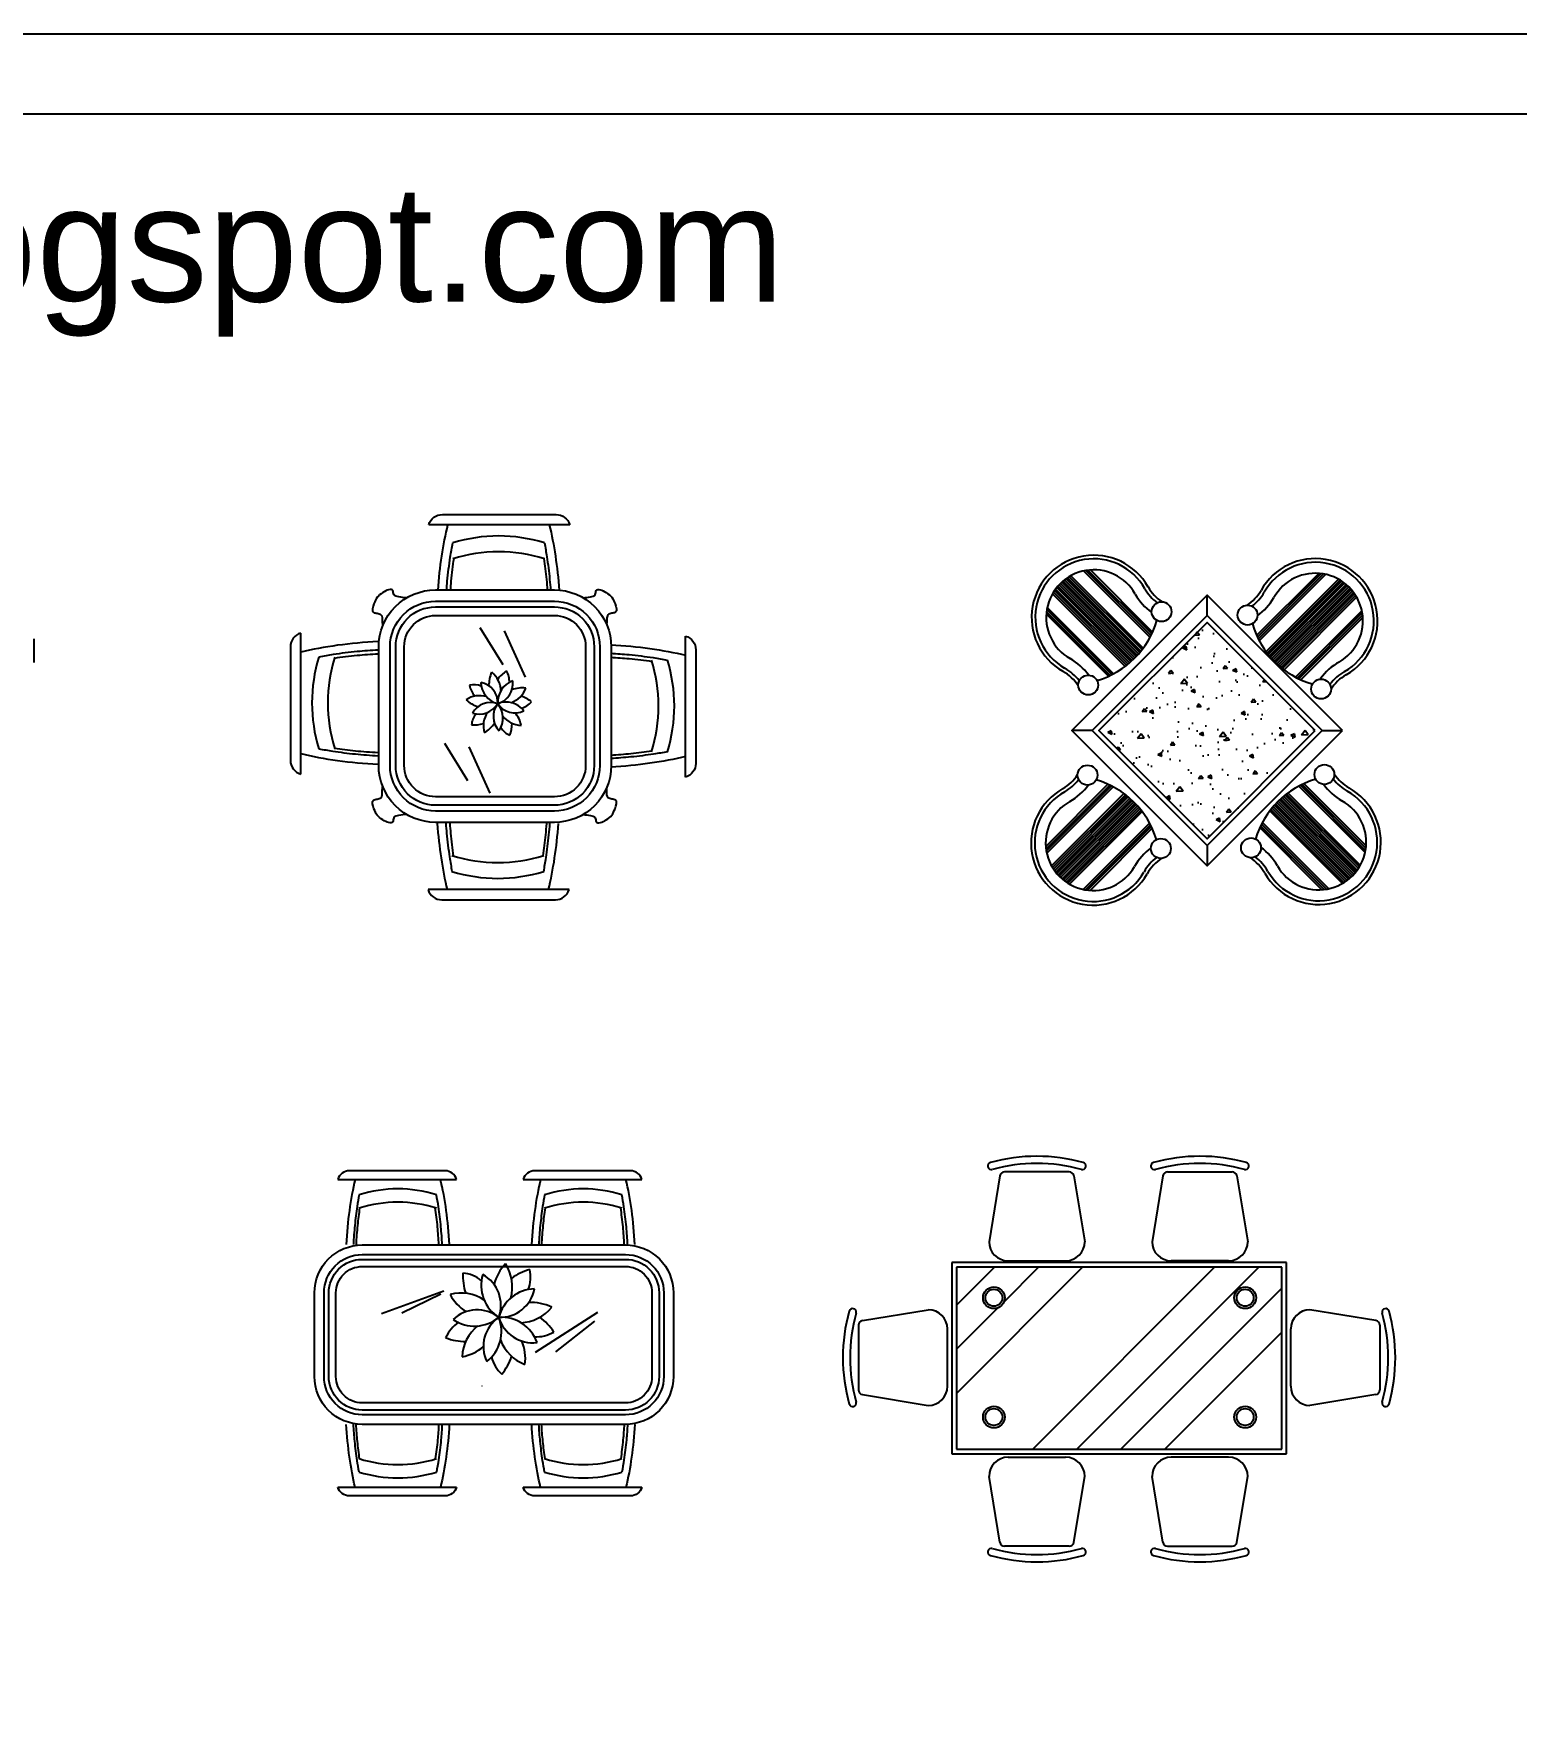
# Model space of a CAD drawing. Header units: inches. Extents: x 11.8 to 54.3, y 7.5 to 32.3.
# Drawn here: x 40.31 to 46.51, y 25.26 to 32.3 of the extents above; entities that cross this region are included whole.
import ezdxf

# ---------------------------------------------------------------- set-up
doc = ezdxf.new("R2010")
doc.units = ezdxf.units.IN
doc.header["$MEASUREMENT"] = 0
for name, color, linetype in [('02', 2, 'Continuous'), ('1', 1, 'Continuous'), ('8', 8, 'Continuous'), ('kadrbm', 4, 'Continuous')]:
    doc.layers.add(name, color=color, linetype=linetype)
doc.styles.add('bmmm', font='swissel.ttf')

# ---------------------------------------------------------------- blocks, each defined once
blk = doc.blocks.new('kadrbm')
at = {"layer": 'kadrbm', "color": 4}
blk.add_lwpolyline([(0, 0), (0, 24.7972), (21, 24.7972), (21, 0), (0, 0)], close=True, dxfattribs=at)
blk.add_lwpolyline([(20.6631, 0.3257), (20.6631, 24.4603), (0.3369, 24.4603), (0.3369, 0.3257), (20.6631, 0.3257)], dxfattribs=at)
at = {"layer": 'kadrbm', "color": 211, "true_color": 0xf674fb, "style": 'bmmm'}
blk.add_text('www.cad-libraries.blogspot.com', height=0.485134, dxfattribs=at).set_placement((0.5726, 23.6772))

msp = doc.modelspace()

# ---------------------------------------------------------------- hatches: boundary and pattern name
at = {"layer": '8'}
h = msp.add_hatch(dxfattribs=at)
h.set_pattern_fill('AR-CONC,_O', color=256, scale=0.001, angle=135)
h.set_pattern_definition([(185, (66.47294, 27.1355), (-0.1175534, 0.1400947), [0.01905, -0.20955]), (130, (66.47294, 27.1355), (-0.110177, -0.1600179), [0.01524, -0.16764]), (235.451, (66.46315, 27.14718), (-0.2277302, -0.0199222), [0.01619, -0.17809]), (181.1842, (66.43702, 27.09958), (-0.1619534, 0.2214102), [0.028575, -0.314325]), (231.6356, (66.42353, 27.11803), (-0.3428264, -0.007086), [0.024285, -0.267135]), (126.184, (66.43702, 27.09958), (-0.3428264, -0.0070856), [0.02286, -0.25146]), (156, (66.42804, 27.12652), (-0.0348953, 0.1795206), [0.01905, -0.20955]), (101, (66.42804, 27.12652), (-0.1739412, -0.08654), [0.01524, -0.16764]), (206.4514, (66.42514, 27.14148), (-0.2088365, 0.09298), [0.01619, -0.17809]), (172.5, (66.472945, 27.1355), (-0.06197341, -0.05760547), [0, -0.165608, 0, -0.17018, 0, -0.168275]), (142.5, (66.472945, 27.1355), (-0.118087, -0.02358973), [0, -0.097028, 0, -0.161798, 0, -0.064135]), (102.5, (66.513, 27.09545), (-0.0918262, 0.09992786), [0, -0.0635, 0, -0.19812, 0, -0.26289]), (92.5, (66.53096, 27.07749), (-0.1227224, 0.0867639), [0, -0.08255, 0, -0.131572, 0, -0.18669])])
h.paths.add_polyline_path([(45.2149, 28.9323), (45.6674, 29.3848), (45.2149, 29.8374), (44.7623, 29.3848)])

# ---------------------------------------------------------------- linework, layer by layer
at = {"layer": '02'}
for p, q in [((42.5508, 30.2455), (41.9615, 30.2455)), ((44.9183, 29.6943), (44.6075, 30.005)), ((44.9235, 29.6999), (44.6133, 30.0101)), ((44.9286, 29.7056), (44.6193, 30.0149)), ((44.9336, 29.7114), (44.6255, 30.0196)), ((44.9384, 29.7174), (44.6319, 30.024)), ((44.9432, 29.7235), (44.6385, 30.0282)), ((44.9478, 29.7296), (44.6453, 30.0321)), ((44.9762, 29.7748), (44.6988, 30.0523)), ((44.9799, 29.7819), (44.7078, 30.0541)), ((44.9835, 29.7892), (44.7172, 30.0554)), ((44.9869, 29.7966), (44.7271, 30.0564)), ((45.4223, 29.7824), (45.6822, 30.0422)), ((45.4258, 29.775), (45.692, 30.0412)), ((45.4293, 29.7677), (45.7014, 30.0398)), ((45.433, 29.7606), (45.7105, 30.0381)), ((45.4614, 29.7154), (45.7639, 30.0179)), ((45.4661, 29.7092), (45.7708, 30.0139)), ((45.4708, 29.7032), (45.7774, 30.0098)), ((45.4757, 29.6972), (45.7838, 30.0053)), ((44.8726, 29.6534), (44.569, 29.957)), ((44.8787, 29.6581), (44.5731, 29.9638)), ((44.8847, 29.663), (44.5773, 29.9703)), ((44.8906, 29.6679), (44.5818, 29.9766)), ((44.8963, 29.673), (44.5866, 29.9827)), ((44.902, 29.6781), (44.5915, 29.9886)), ((44.9075, 29.6834), (44.5966, 29.9943)), ((44.913, 29.6888), (44.602, 29.9998)), ((45.2149, 29.8656), (45.2149, 29.9505)), ((45.4807, 29.6914), (45.79, 30.0007)), ((45.4858, 29.6857), (45.796, 29.9959)), ((45.491, 29.6801), (45.8017, 29.9908)), ((45.4963, 29.6746), (45.8073, 29.9855)), ((45.5017, 29.6692), (45.8126, 29.9801)), ((45.5073, 29.6639), (45.8178, 29.9744)), ((45.5129, 29.6587), (45.8227, 29.9685)), ((45.5187, 29.6537), (45.8274, 29.9624)), ((45.5246, 29.6487), (45.8319, 29.9561)), ((45.5306, 29.6439), (45.8362, 29.9496)), ((45.5367, 29.6392), (45.8402, 29.9428)), ((44.8027, 29.6119), (44.5431, 29.8715)), ((44.81, 29.6154), (44.544, 29.8814)), ((44.8173, 29.6189), (44.5454, 29.8908)), ((44.8244, 29.6226), (44.5471, 29.8999)), ((45.5848, 29.6084), (45.8621, 29.8857)), ((45.592, 29.6047), (45.8639, 29.8766)), ((45.5992, 29.6011), (45.8652, 29.8672)), ((41.4261, 29.2031), (41.4261, 29.7924)), ((42.1745, 29.8165), (42.2712, 29.6615)), ((42.2765, 29.8019), (42.3642, 29.6086)), ((45.6066, 29.5977), (45.8661, 29.8573)), ((40.3099, 29.7689), (40.3099, 29.6698)), ((43.035, 29.1905), (43.035, 29.7798)), ((44.7341, 29.3848), (44.6492, 29.3848)), ((45.6957, 29.3848), (45.7806, 29.3848)), ((42.0271, 29.3316), (42.1238, 29.1767)), ((42.1291, 29.317), (42.2168, 29.1238)), ((44.8006, 29.1607), (44.5408, 28.9008)), ((45.6128, 29.1599), (45.879, 28.8936)), ((45.6202, 29.1633), (45.88, 28.9035)), ((44.808, 29.1572), (44.5418, 28.891)), ((44.8153, 29.1537), (44.5432, 28.8816)), ((44.8224, 29.15), (44.5449, 28.8725)), ((44.8676, 29.1216), (44.5651, 28.8191)), ((44.8738, 29.1169), (44.569, 28.8122)), ((44.8798, 29.1122), (44.5732, 28.8056)), ((44.8858, 29.1073), (44.5777, 28.7992)), ((44.8916, 29.1023), (44.5823, 28.793)), ((44.8973, 29.0972), (44.5871, 28.787)), ((44.9029, 29.092), (44.5922, 28.7813)), ((45.5124, 29.0894), (45.8234, 28.7784)), ((45.5179, 29.0947), (45.8286, 28.7839)), ((45.5235, 29.0999), (45.8337, 28.7897)), ((45.5292, 29.105), (45.8385, 28.7957)), ((45.535, 29.11), (45.8432, 28.8018)), ((45.541, 29.1148), (45.8476, 28.8083)), ((45.5471, 29.1196), (45.8518, 28.8149)), ((45.5532, 29.1242), (45.8557, 28.8217)), ((45.5984, 29.1526), (45.8759, 28.8752)), ((45.6055, 29.1563), (45.8777, 28.8842)), ((44.9084, 29.0867), (44.5974, 28.7757)), ((44.9138, 29.0813), (44.6029, 28.7704)), ((44.9191, 29.0757), (44.6086, 28.7652)), ((44.9243, 29.0701), (44.6145, 28.7603)), ((44.9293, 29.0643), (44.6206, 28.7556)), ((44.9342, 29.0584), (44.6269, 28.7511)), ((44.9391, 29.0524), (44.6334, 28.7468)), ((44.9438, 29.0463), (44.6402, 28.7428)), ((45.477, 29.049), (45.7806, 28.7454)), ((45.4817, 29.0551), (45.7874, 28.7495)), ((45.4866, 29.0611), (45.7939, 28.7537)), ((45.4915, 29.067), (45.8002, 28.7582)), ((45.4966, 29.0727), (45.8063, 28.763)), ((45.5017, 29.0784), (45.8122, 28.7679)), ((45.507, 29.0839), (45.8179, 28.773)), ((44.9746, 28.9981), (44.6973, 28.7209)), ((44.9783, 28.991), (44.7064, 28.7191)), ((44.9819, 28.9838), (44.7158, 28.7178)), ((44.9853, 28.9764), (44.7257, 28.7168)), ((45.4355, 28.9791), (45.6951, 28.7195)), ((45.439, 28.9864), (45.705, 28.7204)), ((45.4425, 28.9937), (45.7145, 28.7218)), ((45.4462, 29.0008), (45.7235, 28.7235)), ((45.2149, 28.904), (45.2149, 28.8191)), ((42.5478, 28.7202), (41.9585, 28.7202)), ((44.6387, 27.5399), (44.3685, 27.5399)), ((45.05, 27.5399), (45.3201, 27.5399)), ((41.5815, 27.5083), (42.0776, 27.5083)), ((42.3566, 27.5083), (42.8526, 27.5083)), ((44.3488, 27.5232), (44.3036, 27.2481)), ((44.6584, 27.5232), (44.7036, 27.2481)), ((45.0302, 27.5232), (44.9851, 27.2481)), ((45.3399, 27.5232), (45.3851, 27.2481)), ((44.1474, 27.161), (44.1474, 26.361)), ((45.5474, 27.161), (44.1474, 27.161)), ((44.1674, 26.9822), (44.3262, 27.141)), ((44.1674, 27.141), (44.1674, 26.381)), ((44.1674, 26.614), (44.6944, 27.141)), ((45.5274, 27.141), (44.1674, 27.141)), ((44.3663, 26.997), (44.5103, 27.141)), ((44.3836, 27.1681), (44.6236, 27.1681)), ((44.4867, 26.381), (45.2467, 27.141)), ((44.6708, 26.381), (45.4308, 27.141)), ((45.3051, 27.1681), (45.0651, 27.1681)), ((45.5274, 26.381), (45.5274, 27.141)), ((45.5474, 26.361), (45.5474, 27.161)), ((42.1838, 27.0817), (42.1852, 27.0817)), ((44.8549, 26.381), (45.5274, 27.0535)), ((42.0245, 27.0413), (41.7636, 26.9465)), ((42.0122, 27.0284), (41.8495, 26.9496)), ((42.6666, 26.9518), (42.4058, 26.7842)), ((42.6544, 26.9159), (42.4917, 26.7873)), ((43.7747, 26.9184), (44.0497, 26.9636)), ((44.1674, 26.7981), (44.3405, 26.9712)), ((45.9202, 26.9184), (45.6451, 26.9636)), ((43.7579, 26.8986), (43.7579, 26.6285)), ((44.1297, 26.6436), (44.1297, 26.8836)), ((45.039, 26.381), (45.5274, 26.8694)), ((45.5651, 26.6436), (45.5651, 26.8836)), ((45.9369, 26.8986), (45.9369, 26.6285)), ((42.1838, 26.6461), (42.1852, 26.6461)), ((43.7747, 26.6087), (44.0497, 26.5636)), ((45.9202, 26.6087), (45.6451, 26.5636)), ((44.1474, 26.361), (45.5474, 26.361)), ((44.1674, 26.381), (45.5274, 26.381)), ((44.3836, 26.3469), (44.6236, 26.3469)), ((45.3051, 26.3469), (45.0651, 26.3469)), ((41.5815, 26.2212), (42.0776, 26.2212)), ((42.3566, 26.2212), (42.8526, 26.2212)), ((44.3488, 25.9918), (44.3036, 26.2669)), ((44.6584, 25.9918), (44.7036, 26.2669)), ((45.0302, 25.9918), (44.9851, 26.2669)), ((45.3399, 25.9918), (45.3851, 26.2669)), ((44.6387, 25.9751), (44.3685, 25.9751)), ((45.05, 25.9751), (45.3201, 25.9751))]:
    msp.add_line(p, q, dxfattribs=at)
for points in [[(41.9615, 30.2455, -0.333667), (42.0186, 30.2883), (42.4938, 30.2883, -0.333667), (42.5508, 30.2455)], [(41.4261, 29.7924, 0.333667), (41.3833, 29.7354), (41.3833, 29.2602, 0.333667), (41.4261, 29.2031)], [(43.035, 29.7798, -0.333667), (43.0778, 29.7227), (43.0778, 29.2475, -0.333667), (43.035, 29.1905)], [(41.9585, 28.7202, 0.333667), (42.0155, 28.6774), (42.4907, 28.6774, 0.333667), (42.5478, 28.7202)], [(42.0776, 27.5083, 0.333667), (42.0295, 27.5444), (41.6295, 27.5444, 0.333667), (41.5815, 27.5083)], [(42.8526, 27.5083, 0.333667), (42.8046, 27.5444), (42.4046, 27.5444, 0.333667), (42.3566, 27.5083)], [(42.0776, 26.2212, -0.333667), (42.0295, 26.1851), (41.6295, 26.1851, -0.333667), (41.5815, 26.2212)], [(42.8526, 26.2212, -0.333667), (42.8046, 26.1851), (42.4046, 26.1851, -0.333667), (42.3566, 26.2212)]]:
    msp.add_lwpolyline(points, format="xyb", dxfattribs=at)
for points in [[(41.7521, 29.2387), (41.7521, 29.7355, -0.414214), (41.9897, 29.9731), (42.4865, 29.9731, -0.414214), (42.7241, 29.7355), (42.7241, 29.2387, -0.414214), (42.4865, 29.0011), (41.9897, 29.0011, -0.414214)], [(41.7996, 29.2387), (41.7996, 29.7355, -0.414214), (41.9897, 29.9256), (42.4865, 29.9256, -0.414214), (42.6766, 29.7355), (42.6766, 29.2387, -0.414214), (42.4865, 29.0486), (41.9897, 29.0486, -0.414214)], [(41.8234, 29.2387), (41.8234, 29.7355, -0.414214), (41.9897, 29.9018), (42.4865, 29.9018, -0.414214), (42.6528, 29.7355), (42.6528, 29.2387, -0.414214), (42.4865, 29.0724), (41.9897, 29.0724, -0.414214)], [(41.859, 29.2387), (41.859, 29.7355, -0.414214), (41.9897, 29.8662), (42.4865, 29.8662, -0.414214), (42.6172, 29.7355), (42.6172, 29.2387, -0.414214), (42.4865, 29.108), (41.9897, 29.108, -0.414214)], [(41.6835, 27.2343), (42.784, 27.2343, -0.414214), (42.984, 27.0343), (42.984, 26.6843, -0.414214), (42.784, 26.4843), (41.6835, 26.4843, -0.414214), (41.4835, 26.6843), (41.4835, 27.0343, -0.414214)], [(41.6835, 27.1943), (42.784, 27.1943, -0.414214), (42.944, 27.0343), (42.944, 26.6843, -0.414214), (42.784, 26.5243), (41.6835, 26.5243, -0.414214), (41.5235, 26.6843), (41.5235, 27.0343, -0.414214)], [(41.6835, 27.1743), (42.784, 27.1743, -0.414214), (42.924, 27.0343), (42.924, 26.6843, -0.414214), (42.784, 26.5443), (41.6835, 26.5443, -0.414214), (41.5435, 26.6843), (41.5435, 27.0343, -0.414214)], [(41.6835, 27.1443), (42.784, 27.1443, -0.414214), (42.894, 27.0343), (42.894, 26.6843, -0.414214), (42.784, 26.5743), (41.6835, 26.5743, -0.414214), (41.5735, 26.6843), (41.5735, 27.0343, -0.414214)]]:
    msp.add_lwpolyline(points, format="xyb", close=True, dxfattribs=at)
for points in [[(45.7806, 29.3848), (45.2149, 29.9505), (44.6492, 29.3848), (45.2149, 28.8191)], [(45.6957, 29.3848), (45.2149, 29.8656), (44.7341, 29.3848), (45.2149, 28.904)], [(45.6674, 29.3848), (45.2149, 29.8374), (44.7623, 29.3848), (45.2149, 28.9323)]]:
    msp.add_lwpolyline(points, close=True, dxfattribs=at)
for centre, radius in [((45.0249, 29.8819), 0.0415), ((45.3843, 29.8677), 0.0415), ((44.7182, 29.5752), 0.0415), ((45.6918, 29.5586), 0.0415), ((44.7153, 29.1987), 0.0415), ((45.7055, 29.2013), 0.0415), ((45.022, 28.892), 0.0415), ((45.3988, 28.8946), 0.0415), ((44.324, 27.0135), 0.0454), ((44.324, 27.0135), 0.0354), ((45.3744, 27.0135), 0.0454), ((45.3744, 27.0135), 0.0354), ((44.324, 26.515), 0.0454), ((45.3744, 26.515), 0.0454), ((44.324, 26.515), 0.0354), ((45.3744, 26.515), 0.0354)]:
    msp.add_circle(centre, radius, dxfattribs=at)
for centre, radius, start, end in [((42.2533, 29.5535), 0.6451, 72.70335, 107.29665), ((42.2533, 29.4871), 0.6451, 72.70335, 107.29665), ((44.7415, 29.8581), 0.26, 29.18806, 240.15315), ((44.7415, 29.8581), 0.2447, 29.18806, 240.15315), ((45.6678, 29.8439), 0.26, 299.84685, 150.81194), ((45.6678, 29.8439), 0.2447, 299.84685, 150.81194), ((44.7415, 29.8581), 0.1988, 29.27515, 240.15054), ((45.6678, 29.8439), 0.1988, 299.84946, 150.72485), ((45.1272, 30.0772), 0.2447, 209.85943, 234.06748), ((45.1272, 30.0772), 0.1988, 210.10154, 232.65716), ((45.1272, 30.0772), 0.1835, 210.10154, 236.9513), ((45.2821, 30.0629), 0.1835, 303.0487, 329.89846), ((45.2821, 30.0629), 0.1988, 307.34284, 329.89846), ((45.2821, 30.0629), 0.2447, 305.93252, 330.14057), ((44.6501, 29.9484), 0.3695, 286.51583, 343.83175), ((45.7592, 29.9342), 0.3695, 196.16825, 253.48417), ((42.1181, 29.5007), 0.6451, 162.70335, 197.29665), ((42.1845, 29.5007), 0.6451, 162.70335, 197.29665), ((42.2767, 29.488), 0.6451, 342.70335, 17.29665), ((42.3431, 29.488), 0.6451, 342.70335, 17.29665), ((44.5224, 29.4724), 0.2447, 36.10548, 60.6071), ((45.8868, 29.4582), 0.2447, 119.3929, 143.89452), ((42.2736, 29.5891), 0.0947, 181.77608, 255.51587), ((42.1627, 29.5004), 0.0873, 358.04468, 79.24727), ((42.3246, 29.58), 0.1114, 154.1301, 184.49315), ((42.1606, 29.5482), 0.1027, 2.1324, 51.60129), ((42.3444, 29.5033), 0.0947, 109.77608, 183.51587), ((42.3623, 29.5184), 0.1385, 123.21051, 144.35141), ((42.2258, 29.5813), 0.0873, 286.04468, 7.24727), ((42.212, 29.5908), 0.0863, 356.50863, 30.24757), ((44.5224, 29.4724), 0.1835, 32.67479, 60.70928), ((44.5224, 29.4724), 0.1988, 37.26111, 60.70928), ((45.8868, 29.4582), 0.1988, 119.29072, 142.73889), ((45.8868, 29.4582), 0.1835, 119.29072, 147.32521), ((42.1741, 29.4282), 0.1027, 74.1324, 123.6013), ((42.1944, 29.594), 0.1114, 226.1301, 256.49315), ((42.1494, 29.4902), 0.0863, 68.50863, 102.24757), ((42.2647, 29.6108), 0.1385, 195.21052, 216.35141), ((42.2706, 29.598), 0.1027, 290.1324, 339.6013), ((42.3516, 29.4519), 0.1114, 82.1301, 112.49315), ((42.3046, 29.397), 0.1385, 51.21052, 72.35141), ((42.2258, 29.3996), 0.0863, 140.50863, 174.24757), ((42.2201, 29.4154), 0.0873, 70.04468, 151.24727), ((42.1701, 29.5483), 0.0947, 253.77608, 327.51587), ((42.2923, 29.4039), 0.1027, 146.1324, 195.60129), ((42.3187, 29.4438), 0.0873, 142.04468, 223.24727), ((42.2846, 29.4094), 0.0947, 37.77608, 111.51587), ((42.3222, 29.5463), 0.0873, 214.04468, 295.24727), ((42.1769, 29.4372), 0.0947, 325.77608, 39.51587), ((42.352, 29.5089), 0.1027, 218.1324, 267.60129), ((42.238, 29.3867), 0.1114, 10.1301, 40.49315), ((42.327, 29.5624), 0.0863, 284.50863, 318.24757), ((42.1467, 29.5466), 0.1385, 267.21052, 288.35141), ((42.1409, 29.4745), 0.1114, 298.1301, 328.49315), ((42.3355, 29.4442), 0.0863, 212.50863, 246.24757), ((42.1713, 29.4144), 0.1385, 339.21051, 0.35141), ((44.5201, 29.3009), 0.1835, 300.10154, 326.9513), ((44.5201, 29.3009), 0.1988, 300.10154, 322.65716), ((44.6488, 28.8238), 0.3695, 16.51583, 73.83175), ((45.772, 28.8265), 0.3695, 106.16825, 163.48417), ((45.9008, 29.3036), 0.2447, 215.93252, 240.14057), ((45.9008, 29.3036), 0.1988, 217.34284, 239.89846), ((45.9008, 29.3036), 0.1835, 213.0487, 239.89846), ((44.7391, 28.9152), 0.26, 119.18806, 330.15315), ((44.7391, 28.9152), 0.2447, 119.18806, 330.15315), ((44.7391, 28.9152), 0.1988, 119.27515, 330.15054), ((44.5201, 29.3009), 0.2447, 299.85943, 324.06748), ((45.6817, 28.9179), 0.26, 209.84685, 60.81194), ((45.6817, 28.9179), 0.2447, 209.84685, 60.81194), ((45.6817, 28.9179), 0.1988, 209.84946, 60.72485), ((45.1248, 28.6962), 0.2447, 126.10548, 150.6071), ((45.296, 28.6988), 0.2447, 29.3929, 53.89452), ((42.2502, 29.4786), 0.6451, 252.70335, 287.29665), ((45.1248, 28.6962), 0.1988, 127.26111, 150.70928), ((45.1248, 28.6962), 0.1835, 122.67479, 150.70928), ((45.296, 28.6988), 0.1835, 29.29072, 57.32521), ((45.296, 28.6988), 0.1988, 29.29072, 52.73889), ((42.2502, 29.4122), 0.6451, 252.70335, 287.29665), ((44.3136, 27.5643), 0.015, 105.49005, 284.28424), ((44.5036, 26.881), 0.7243, 74.47014, 105.57697), ((44.5036, 26.8813), 0.6939, 74.43245, 105.56755), ((44.3685, 27.5199), 0.02, 90, 170.67171), ((44.6387, 27.5199), 0.02, 9.32829, 90), ((44.6935, 27.5643), 0.015, 255.71576, 74.50995), ((44.9951, 27.5643), 0.015, 105.49005, 284.28424), ((45.185, 26.881), 0.7243, 74.42303, 105.52986), ((45.1851, 26.8813), 0.6939, 74.43245, 105.56755), ((45.05, 27.5199), 0.02, 90, 170.67171), ((45.3201, 27.5199), 0.02, 9.32829, 90), ((45.375, 27.5643), 0.015, 255.71576, 74.50995), ((41.832, 26.9259), 0.543, 72.70335, 107.29665), ((42.6071, 26.9259), 0.543, 72.70335, 107.29665), ((41.832, 26.87), 0.543, 72.70335, 107.29665), ((42.6071, 26.87), 0.543, 72.70335, 107.29665), ((44.3836, 27.2481), 0.08, 180, 270), ((44.6236, 27.2481), 0.08, 270, 0), ((45.0651, 27.2481), 0.08, 180, 270), ((45.3051, 27.2481), 0.08, 270, 0), ((44.4168, 26.7636), 0.7243, 164.47014, 195.57697), ((43.7335, 26.9535), 0.015, 345.71576, 164.50995), ((44.4165, 26.7636), 0.6939, 164.43245, 195.56755), ((43.7779, 26.8986), 0.02, 99.32829, 180), ((44.0497, 26.8836), 0.08, 0, 90), ((45.6451, 26.8836), 0.08, 90, 180), ((45.9169, 26.8986), 0.02, 0, 80.67171), ((45.9614, 26.9535), 0.015, 15.49005, 194.28424), ((45.2783, 26.7636), 0.6939, 344.43245, 15.56755), ((45.278, 26.7636), 0.7243, 344.42303, 15.52986), ((43.7779, 26.6285), 0.02, 180, 260.67171), ((44.0497, 26.6436), 0.08, 270, 0), ((45.6451, 26.6436), 0.08, 180, 270), ((45.9169, 26.6285), 0.02, 279.32829, 0), ((43.7335, 26.5736), 0.015, 195.49005, 14.28424), ((45.9614, 26.5736), 0.015, 165.71576, 344.50995), ((41.832, 26.8595), 0.543, 252.70335, 287.29665), ((42.6071, 26.8595), 0.543, 252.70335, 287.29665), ((44.3836, 26.2669), 0.08, 90, 180), ((44.6236, 26.2669), 0.08, 0, 90), ((45.0651, 26.2669), 0.08, 90, 180), ((45.3051, 26.2669), 0.08, 0, 90), ((41.832, 26.8036), 0.543, 252.70335, 287.29665), ((42.6071, 26.8036), 0.543, 252.70335, 287.29665), ((44.3685, 25.9951), 0.02, 189.32829, 270), ((44.6387, 25.9951), 0.02, 270, 350.67171), ((45.05, 25.9951), 0.02, 189.32829, 270), ((45.3201, 25.9951), 0.02, 270, 350.67171), ((44.3136, 25.9506), 0.015, 75.71576, 254.50995), ((44.5036, 26.634), 0.7243, 254.42303, 285.52986), ((44.5036, 26.6336), 0.6939, 254.43245, 285.56755), ((44.6935, 25.9506), 0.015, 285.49005, 104.28424), ((44.9951, 25.9506), 0.015, 75.71576, 254.50995), ((45.185, 26.634), 0.7243, 254.47014, 285.57697), ((45.1851, 26.6336), 0.6939, 254.43245, 285.56755), ((45.375, 25.9506), 0.015, 285.49005, 104.28424)]:
    msp.add_arc(centre, radius, start, end, dxfattribs=at)
at = {"layer": '02', "extrusion": (0, 0, -1)}
for centre, major_axis, start_param, end_param in [((42.2533, 29.8138), (0, 0.7505), 4.923784, 5.325251), ((42.2533, 29.8138), (0, 0.7505), 0.957934, 1.359402), ((42.6033, 29.488), (-0.7505, 0), 1.730141, 2.183659), ((42.6033, 29.488), (-0.7505, 0), 4.099527, 4.553045), ((41.832, 26.5846), (0, 0.6317), 4.099527, 4.553045), ((41.832, 26.5846), (0, 0.6317), 1.730141, 2.183659), ((42.6071, 26.5846), (0, 0.6317), 4.099527, 4.553045), ((42.6071, 26.5846), (0, 0.6317), 1.730141, 2.183659)]:
    msp.add_ellipse(centre, major_axis=major_axis, ratio=0.345133, start_param=start_param, end_param=end_param, dxfattribs=at)
at = {"layer": '02'}
for centre, major_axis, start_param, end_param in [((41.8578, 29.5007), (0.7505, 0), 7.99879, 8.466844), ((41.8578, 29.5007), (0.7505, 0), 4.099527, 4.56758), ((42.2502, 29.1519), (0, 0.7505), 1.779562, 2.183659), ((42.2502, 29.1519), (0, 0.7505), 4.099527, 4.503623), ((41.832, 27.145), (0, -0.6317), 4.099527, 4.56758), ((41.832, 27.145), (0, -0.6317), 7.99879, 8.466844), ((42.6071, 27.145), (0, -0.6317), 4.099527, 4.56758), ((42.6071, 27.145), (0, -0.6317), 7.99879, 8.466844)]:
    msp.add_ellipse(centre, major_axis=major_axis, ratio=0.345133, start_param=start_param, end_param=end_param, dxfattribs=at)
for points, knots in [([(42.0358, 29.9712), (42.0367, 29.9841), (42.0378, 29.997), (42.0423, 30.0437), (42.0464, 30.0771), (42.0543, 30.1298), (42.0577, 30.1499), (42.0615, 30.1695)], [8.0690291, 8.0690291, 8.0690291, 8.0690291, 8.1227425, 8.1227425, 8.2664644, 8.2664644, 8.3579144, 8.3579144, 8.3579144, 8.3579144]), ([(42.4451, 30.1695), (42.4487, 30.1507), (42.452, 30.1315), (42.4596, 30.0811), (42.4636, 30.0494), (42.4683, 30.002), (42.4696, 29.9867), (42.4708, 29.9712)], [4.2084563, 4.2084563, 4.2084563, 4.2084563, 4.2962292, 4.2962292, 4.433179, 4.433179, 4.4973415, 4.4973415, 4.4973415, 4.4973415]), ([(42.0524, 29.9712), (42.0534, 29.9841), (42.0544, 29.997), (42.0587, 30.0422), (42.0626, 30.074), (42.0672, 30.1048)], [8.0690291, 8.0690291, 8.0690291, 8.0690291, 8.1227425, 8.1227425, 8.2598231, 8.2598231, 8.2598231, 8.2598231]), ([(42.4429, 30.1038), (42.447, 30.0756), (42.4506, 30.0466), (42.455, 30.002), (42.4563, 29.9867), (42.4575, 29.9712)], [4.3081151, 4.3081151, 4.3081151, 4.3081151, 4.433179, 4.433179, 4.4973415, 4.4973415, 4.4973415, 4.4973415]), ([(41.8677, 29.9394), (41.8576, 29.9405), (41.8393, 29.943), (41.8119, 29.9488), (41.8143, 29.9847), (41.7539, 29.9578), (41.736, 29.9299), (41.7196, 29.8773), (41.7462, 29.8759), (41.7679, 29.8699), (41.7657, 29.8447), (41.7678, 29.8288), (41.7689, 29.8232)], [26.596612, 26.596612, 26.596612, 26.596612, 52.771329, 71.894905, 86.117928, 121.954734, 172.04851, 202.476174, 216.691855, 230.01003, 254.635643, 268.767944, 268.767944, 268.767944, 268.767944]), ([(42.6079, 29.9398), (42.6171, 29.9408), (42.6345, 29.9433), (42.6605, 29.9488), (42.6581, 29.9847), (42.7186, 29.9578), (42.7365, 29.9299), (42.7529, 29.8773), (42.7263, 29.8759), (42.7046, 29.8699), (42.7065, 29.8473), (42.7052, 29.8332), (42.7047, 29.8296)], [29.290825, 29.290825, 29.290825, 29.290825, 52.771329, 71.894905, 86.117928, 121.954734, 172.04851, 202.476174, 216.691855, 230.01003, 254.635643, 263.419397, 263.419397, 263.419397, 263.419397]), ([(41.7495, 29.7213), (41.72, 29.7198), (41.6907, 29.7176), (41.6279, 29.7117), (41.5946, 29.7076), (41.5418, 29.6996), (41.5217, 29.6962), (41.5021, 29.6925)], [8.0012444, 8.0012444, 8.0012444, 8.0012444, 8.1227425, 8.1227425, 8.2664644, 8.2664644, 8.3579144, 8.3579144, 8.3579144, 8.3579144]), ([(41.7495, 29.7047), (41.72, 29.7032), (41.6907, 29.701), (41.6295, 29.6952), (41.5976, 29.6913), (41.5668, 29.6868)], [8.0012444, 8.0012444, 8.0012444, 8.0012444, 8.1227425, 8.1227425, 8.2598231, 8.2598231, 8.2598231, 8.2598231]), ([(42.7224, 29.7081), (42.7483, 29.7066), (42.7739, 29.7047), (42.8332, 29.699), (42.8666, 29.695), (42.9194, 29.687), (42.9395, 29.6836), (42.959, 29.6798)], [8.0160361, 8.0160361, 8.0160361, 8.0160361, 8.1227425, 8.1227425, 8.2664644, 8.2664644, 8.3579144, 8.3579144, 8.3579144, 8.3579144]), ([(42.7224, 29.6915), (42.7483, 29.69), (42.7739, 29.6881), (42.8317, 29.6826), (42.8635, 29.6787), (42.8944, 29.6741)], [8.0160361, 8.0160361, 8.0160361, 8.0160361, 8.1227425, 8.1227425, 8.2598231, 8.2598231, 8.2598231, 8.2598231]), ([(41.5021, 29.3088), (41.5209, 29.3053), (41.5402, 29.302), (41.5905, 29.2943), (41.6222, 29.2903), (41.6857, 29.284), (41.7174, 29.2817), (41.7495, 29.28)], [4.2084563, 4.2084563, 4.2084563, 4.2084563, 4.2962292, 4.2962292, 4.433179, 4.433179, 4.5651263, 4.5651263, 4.5651263, 4.5651263]), ([(41.5678, 29.3111), (41.596, 29.3069), (41.625, 29.3033), (41.6857, 29.2973), (41.7174, 29.295), (41.7495, 29.2933)], [4.3081151, 4.3081151, 4.3081151, 4.3081151, 4.433179, 4.433179, 4.5651263, 4.5651263, 4.5651263, 4.5651263]), ([(42.8933, 29.2984), (42.8651, 29.2943), (42.8362, 29.2907), (42.779, 29.2851), (42.7508, 29.2829), (42.7224, 29.2813)], [4.3081151, 4.3081151, 4.3081151, 4.3081151, 4.433179, 4.433179, 4.5503345, 4.5503345, 4.5503345, 4.5503345]), ([(42.959, 29.2962), (42.9402, 29.2926), (42.921, 29.2894), (42.8706, 29.2817), (42.839, 29.2777), (42.779, 29.2718), (42.7508, 29.2696), (42.7224, 29.268)], [4.2084563, 4.2084563, 4.2084563, 4.2084563, 4.2962292, 4.2962292, 4.433179, 4.433179, 4.5503345, 4.5503345, 4.5503345, 4.5503345]), ([(41.8686, 29.0343), (41.8582, 29.0332), (41.8396, 29.0307), (41.8119, 29.0249), (41.8143, 28.989), (41.7539, 29.0158), (41.736, 29.0437), (41.7196, 29.0964), (41.7462, 29.0978), (41.7679, 29.1038), (41.7657, 29.1291), (41.7678, 29.1452), (41.769, 29.1508)], [25.854151, 25.854151, 25.854151, 25.854151, 52.771329, 71.894905, 86.117928, 121.954734, 172.04851, 202.476174, 216.691855, 230.01003, 254.635643, 269.112988, 269.112988, 269.112988, 269.112988]), ([(42.607, 29.034), (42.6165, 29.0329), (42.6341, 29.0304), (42.6605, 29.0249), (42.6581, 28.989), (42.7186, 29.0158), (42.7365, 29.0437), (42.7529, 29.0964), (42.7263, 29.0978), (42.7046, 29.1038), (42.7066, 29.1265), (42.7052, 29.1407), (42.7046, 29.1445)], [28.55667, 28.55667, 28.55667, 28.55667, 52.771329, 71.894905, 86.117928, 121.954734, 172.04851, 202.476174, 216.691855, 230.01003, 254.635643, 263.792895, 263.792895, 263.792895, 263.792895]), ([(42.0326, 28.9964), (42.0336, 28.9828), (42.0347, 28.9694), (42.0392, 28.922), (42.0433, 28.8886), (42.0513, 28.8359), (42.0547, 28.8158), (42.0584, 28.7962)], [8.0663515, 8.0663515, 8.0663515, 8.0663515, 8.1227425, 8.1227425, 8.2664644, 8.2664644, 8.3579144, 8.3579144, 8.3579144, 8.3579144]), ([(42.0492, 28.9964), (42.0502, 28.9828), (42.0513, 28.9694), (42.0557, 28.9235), (42.0595, 28.8917), (42.0641, 28.8609)], [8.0663515, 8.0663515, 8.0663515, 8.0663515, 8.1227425, 8.1227425, 8.2598231, 8.2598231, 8.2598231, 8.2598231]), ([(42.4398, 28.8619), (42.444, 28.8901), (42.4475, 28.9191), (42.452, 28.9644), (42.4534, 28.9803), (42.4546, 28.9964)], [4.3081151, 4.3081151, 4.3081151, 4.3081151, 4.433179, 4.433179, 4.5000191, 4.5000191, 4.5000191, 4.5000191]), ([(42.442, 28.7962), (42.4456, 28.815), (42.4489, 28.8342), (42.4566, 28.8846), (42.4606, 28.9163), (42.4653, 28.9644), (42.4667, 28.9803), (42.4679, 28.9964)], [4.2084563, 4.2084563, 4.2084563, 4.2084563, 4.2962292, 4.2962292, 4.433179, 4.433179, 4.5000191, 4.5000191, 4.5000191, 4.5000191]), ([(41.6705, 27.4444), (41.6675, 27.4286), (41.6647, 27.4124), (41.6583, 27.37), (41.6549, 27.3433), (41.6497, 27.2899), (41.6477, 27.2631), (41.6463, 27.2361)], [4.2084563, 4.2084563, 4.2084563, 4.2084563, 4.2962292, 4.2962292, 4.433179, 4.433179, 4.5651263, 4.5651263, 4.5651263, 4.5651263]), ([(42.0177, 27.2361), (42.0164, 27.261), (42.0146, 27.2856), (42.0096, 27.3385), (42.0062, 27.3666), (41.9995, 27.411), (41.9966, 27.4279), (41.9934, 27.4444)], [8.0012444, 8.0012444, 8.0012444, 8.0012444, 8.1227425, 8.1227425, 8.2664644, 8.2664644, 8.3579144, 8.3579144, 8.3579144, 8.3579144]), ([(42.4456, 27.4444), (42.4426, 27.4286), (42.4398, 27.4124), (42.4334, 27.37), (42.43, 27.3433), (42.4247, 27.2899), (42.4227, 27.2631), (42.4214, 27.2361)], [4.2084563, 4.2084563, 4.2084563, 4.2084563, 4.2962292, 4.2962292, 4.433179, 4.433179, 4.5651263, 4.5651263, 4.5651263, 4.5651263]), ([(42.7928, 27.2361), (42.7915, 27.261), (42.7897, 27.2856), (42.7847, 27.3385), (42.7812, 27.3666), (42.7745, 27.411), (42.7717, 27.4279), (42.7685, 27.4444)], [8.0012444, 8.0012444, 8.0012444, 8.0012444, 8.1227425, 8.1227425, 8.2664644, 8.2664644, 8.3579144, 8.3579144, 8.3579144, 8.3579144]), ([(41.6724, 27.3891), (41.6689, 27.3653), (41.6659, 27.341), (41.6608, 27.2899), (41.6588, 27.2631), (41.6575, 27.2361)], [4.3081151, 4.3081151, 4.3081151, 4.3081151, 4.433179, 4.433179, 4.5651263, 4.5651263, 4.5651263, 4.5651263]), ([(42.0037, 27.2361), (42.0024, 27.261), (42.0006, 27.2856), (41.9957, 27.3372), (41.9925, 27.364), (41.9886, 27.39)], [8.0012444, 8.0012444, 8.0012444, 8.0012444, 8.1227425, 8.1227425, 8.2598231, 8.2598231, 8.2598231, 8.2598231]), ([(42.4475, 27.3891), (42.444, 27.3653), (42.441, 27.341), (42.4359, 27.2899), (42.4339, 27.2631), (42.4325, 27.2361)], [4.3081151, 4.3081151, 4.3081151, 4.3081151, 4.433179, 4.433179, 4.5651263, 4.5651263, 4.5651263, 4.5651263]), ([(42.7788, 27.2361), (42.7775, 27.261), (42.7757, 27.2856), (42.7708, 27.3372), (42.7676, 27.364), (42.7637, 27.39)], [8.0012444, 8.0012444, 8.0012444, 8.0012444, 8.1227425, 8.1227425, 8.2598231, 8.2598231, 8.2598231, 8.2598231]), ([(41.6705, 26.2851), (41.6675, 26.3009), (41.6647, 26.3171), (41.6583, 26.3595), (41.6549, 26.3862), (41.6499, 26.4367), (41.6481, 26.4604), (41.6468, 26.4843)], [4.2084563, 4.2084563, 4.2084563, 4.2084563, 4.2962292, 4.2962292, 4.433179, 4.433179, 4.5503345, 4.5503345, 4.5503345, 4.5503345]), ([(41.6724, 26.3404), (41.6689, 26.3642), (41.6659, 26.3885), (41.6611, 26.4367), (41.6593, 26.4604), (41.658, 26.4843)], [4.3081151, 4.3081151, 4.3081151, 4.3081151, 4.433179, 4.433179, 4.5503345, 4.5503345, 4.5503345, 4.5503345]), ([(42.0032, 26.4843), (42.002, 26.4625), (42.0004, 26.4409), (41.9957, 26.3923), (41.9925, 26.3655), (41.9886, 26.3396)], [8.0160361, 8.0160361, 8.0160361, 8.0160361, 8.1227425, 8.1227425, 8.2598231, 8.2598231, 8.2598231, 8.2598231]), ([(42.0172, 26.4843), (42.016, 26.4625), (42.0143, 26.4409), (42.0096, 26.391), (42.0062, 26.3629), (41.9995, 26.3185), (41.9966, 26.3016), (41.9934, 26.2851)], [8.0160361, 8.0160361, 8.0160361, 8.0160361, 8.1227425, 8.1227425, 8.2664644, 8.2664644, 8.3579144, 8.3579144, 8.3579144, 8.3579144]), ([(42.4456, 26.2851), (42.4426, 26.3009), (42.4398, 26.3171), (42.4334, 26.3595), (42.43, 26.3862), (42.425, 26.4367), (42.4232, 26.4604), (42.4218, 26.4843)], [4.2084563, 4.2084563, 4.2084563, 4.2084563, 4.2962292, 4.2962292, 4.433179, 4.433179, 4.5503345, 4.5503345, 4.5503345, 4.5503345]), ([(42.4475, 26.3404), (42.444, 26.3642), (42.441, 26.3885), (42.4362, 26.4367), (42.4344, 26.4604), (42.433, 26.4843)], [4.3081151, 4.3081151, 4.3081151, 4.3081151, 4.433179, 4.433179, 4.5503345, 4.5503345, 4.5503345, 4.5503345]), ([(42.7783, 26.4843), (42.7771, 26.4625), (42.7754, 26.4409), (42.7708, 26.3923), (42.7676, 26.3655), (42.7637, 26.3396)], [8.0160361, 8.0160361, 8.0160361, 8.0160361, 8.1227425, 8.1227425, 8.2598231, 8.2598231, 8.2598231, 8.2598231]), ([(42.7923, 26.4843), (42.7911, 26.4625), (42.7894, 26.4409), (42.7847, 26.391), (42.7812, 26.3629), (42.7745, 26.3185), (42.7717, 26.3016), (42.7685, 26.2851)], [8.0160361, 8.0160361, 8.0160361, 8.0160361, 8.1227425, 8.1227425, 8.2664644, 8.2664644, 8.3579144, 8.3579144, 8.3579144, 8.3579144])]:
    msp.add_open_spline(points, degree=3, knots=knots, dxfattribs=at)
at = {"layer": '1'}
for centre, radius, start, end in [((42.337, 27.1056), 0.2331, 177.21051, 198.35141), ((42.0896, 26.9725), 0.1452, 50.50863, 84.24757), ((42.4169, 27.0252), 0.1875, 136.1301, 166.49315), ((42.1378, 27.0594), 0.1729, 344.1324, 33.6013), ((42.4452, 26.9068), 0.2331, 105.21052, 126.35141), ((42.2421, 27.101), 0.1452, 338.50863, 12.24757), ((42.3399, 27.0662), 0.1594, 163.77608, 237.51587), ((42.1162, 26.9819), 0.1469, 340.04468, 61.24727), ((42.2593, 27.0786), 0.1469, 268.04468, 349.24727), ((42.4086, 26.8919), 0.1594, 91.77608, 165.51587), ((42.0969, 26.8604), 0.1729, 56.1324, 105.6013), ((42.2158, 27.1153), 0.1875, 208.1301, 238.49315), ((42.3397, 27.0821), 0.1729, 272.1324, 321.6013), ((42.3934, 26.806), 0.1875, 64.1301, 94.49315), ((42.1648, 26.7877), 0.1452, 122.50863, 156.24757), ((42.164, 26.8159), 0.1469, 52.04468, 133.24727), ((42.1529, 27.0547), 0.1594, 235.77608, 309.51587), ((42.3366, 26.81), 0.1469, 124.04468, 205.24727), ((42.1061, 26.8733), 0.1594, 307.77608, 21.51587), ((42.2641, 26.7727), 0.1594, 19.77608, 93.51587), ((42.3955, 26.9724), 0.1469, 196.04468, 277.24727), ((42.2896, 26.7426), 0.2331, 33.21051, 54.35141), ((42.1146, 27.0642), 0.2331, 249.21052, 270.35141), ((42.2736, 26.76), 0.1729, 128.1324, 177.6013), ((42.4237, 26.897), 0.1729, 200.1324, 249.6013), ((42.4115, 26.9957), 0.1452, 266.50863, 300.24757), ((42.0679, 26.9518), 0.1875, 280.1301, 310.49315), ((42.3637, 26.8021), 0.1452, 194.50863, 228.24757), ((42.0852, 26.8398), 0.2331, 321.21051, 342.35141), ((42.1777, 26.7607), 0.1875, 352.1301, 22.49315)]:
    msp.add_arc(centre, radius, start, end, dxfattribs=at)

# ---------------------------------------------------------------- block references
at = {"layer": 'kadrbm'}
msp.add_blockref('kadrbm', (33.3092, 7.5012), dxfattribs=at)

doc.saveas('drawing.dxf')
